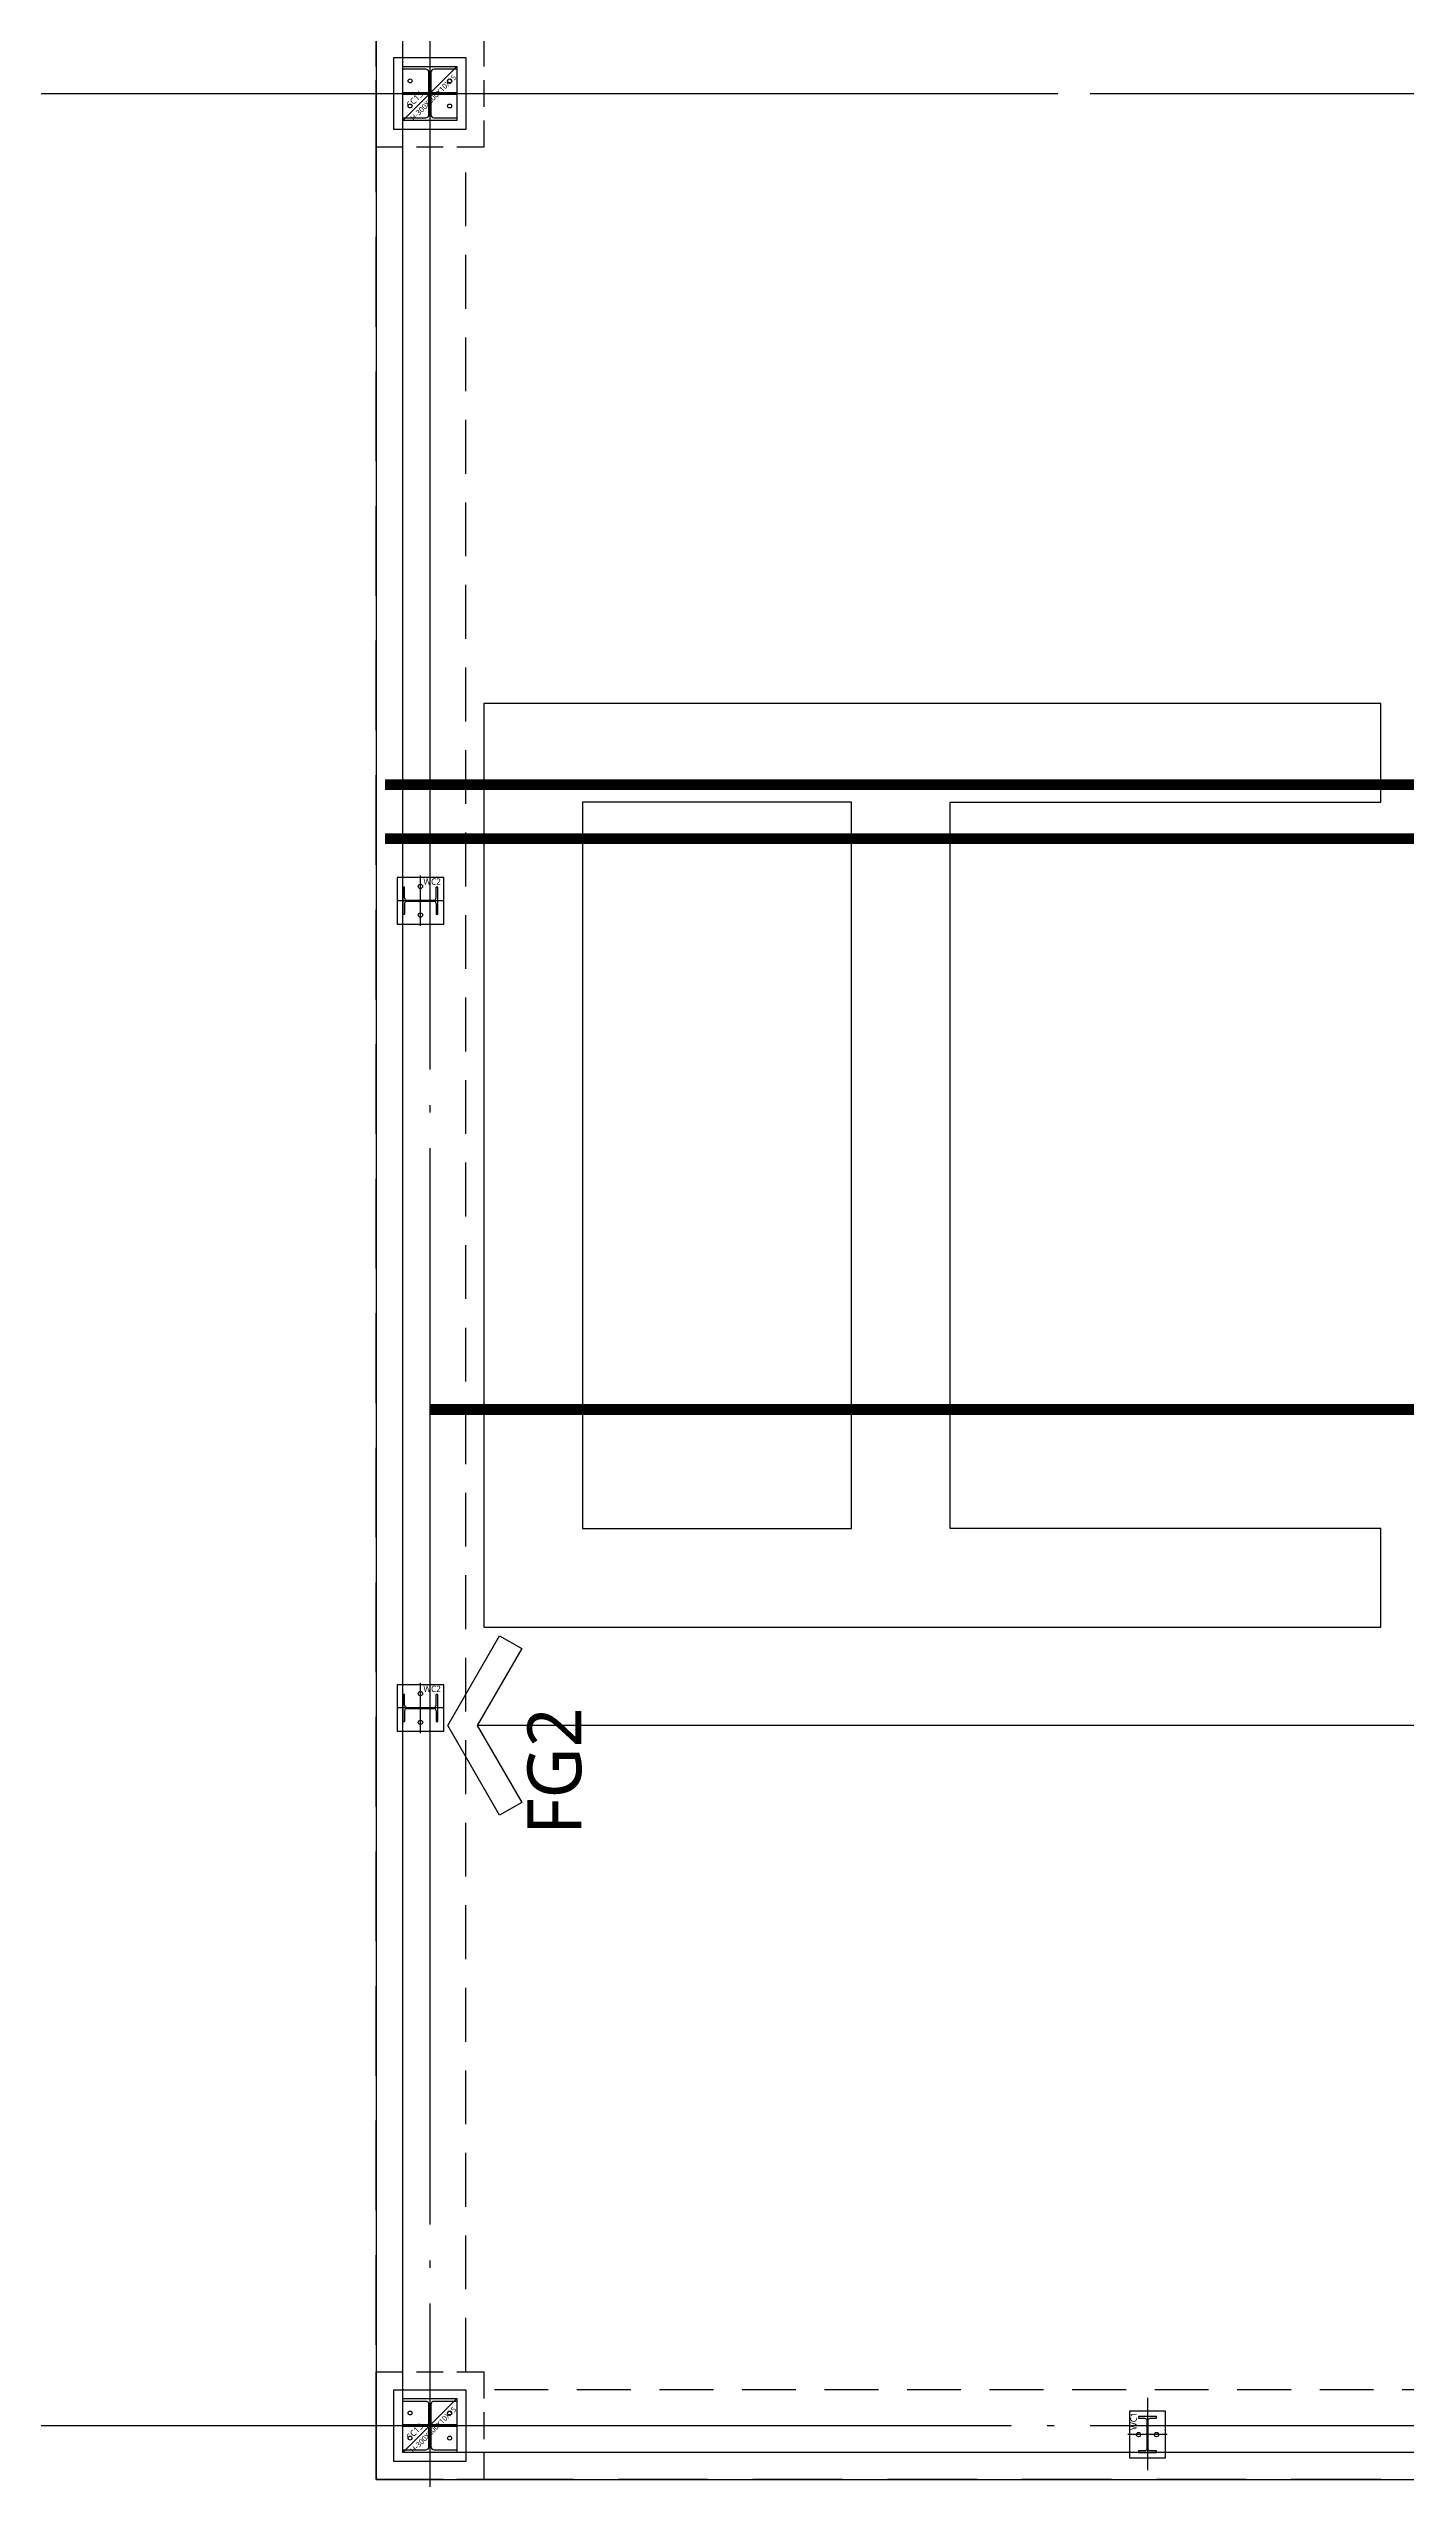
# Model space of a CAD drawing. Header units: millimetres. Extents: x -734060 to 504600, y -7739 to 118800.
# Drawn here: x 39375 to 46943, y 42600 to 56150 of the extents above; entities that cross this region are included whole.
import ezdxf
from ezdxf.enums import TextEntityAlignment as Align

# ---------------------------------------------------------------- set-up
doc = ezdxf.new("R2010")
doc.units = ezdxf.units.MM
doc.header["$LTSCALE"] = 200
for name, pattern in [('CEN-GAUN', [32.2, 30, -1, 0.2, -1]), ('HID', [2.3, 1.5, -0.8]), ('HID2-GAUN', [3.75, 2.5, -1.25]), ('HIDDEN', [0.375, 0.25, -0.125])]:
    doc.linetypes.add(name, pattern=pattern)
doc.layers.get('DEFPOINTS').update_dxf_attribs({"color": 137})
for name, color, linetype in [('0-TEXT SLAB', 7, 'Continuous'), ('09GIRDER', 2, 'Continuous'), ('0바닥전기트렌치', 5, 'Continuous'), ('0배근라인', 4, 'HIDDEN'), ('CEN', 1, 'CEN-GAUN'), ('G', 3, 'Continuous'), ('S-STG', 4, 'Continuous'), ('Slab Line', 7, 'Continuous'), ('STEEL BASE', 13, 'Continuous'), ('SYM-LEAD', 6, 'Continuous'), ('WAL', 3, 'Continuous'), ('Z-하부구조체', 6, 'HIDDEN')]:
    doc.layers.add(name, color=color, linetype=linetype)
doc.layers.add('TEMP', color=171, linetype='Continuous', plot=False)
doc.styles.add('스타일1', font='malgun.ttf')
doc.styles.add('울릉도L', font='malgun.ttf')

# ---------------------------------------------------------------- blocks, each defined once
blk = doc.blocks.new('X-S-PDH')
at = {"layer": 'Z-하부구조체', "color": 251, "ltscale": 3}
for points in [[(-300, -29700), (300, -29700), (300, -30300), (-300, -30300)], [(-300, -42700), (300, -42700), (300, -43300), (-300, -43300)]]:
    blk.add_lwpolyline(points, close=True, dxfattribs=at)
blk = doc.blocks.new('S-SC13')
at = {"layer": '09GIRDER'}
blk.add_lwpolyline([(-150, -150), (-150, -135), (-23, -135, 0.414214), (-5, -117), (-5, 117, 0.414214), (-23, 135), (-150, 135), (-150, 150), (150, 150), (150, 135), (23, 135, 0.414214), (5, 117), (5, -117, 0.414214), (23, -135), (150, -135), (150, -150)], format="xyb", close=True, dxfattribs=at)
at = {"layer": 'DEFPOINTS'}
blk.add_line((-150, -150), (150, 150), dxfattribs=at)
blk.add_lwpolyline([(-150, 150), (150, 150), (150, -150), (-150, -150)], close=True, dxfattribs=at)
at = {"layer": 'STEEL BASE'}
for points in [[(-200, 200), (200, 200), (200, -200), (-200, -200)], [(-150, 6), (-5, 6), (-5, -6), (-150, -6)], [(5, 6), (150, 6), (150, -6), (5, -6)]]:
    blk.add_lwpolyline(points, close=True, dxfattribs=at)
for centre in [(-110, 70), (110, 70), (-110, -70), (110, -70)]:
    blk.add_circle(centre, 11, dxfattribs=at)
at = {"layer": 'DEFPOINTS', "style": '스타일1'}
blk.add_text('SC13', height=35, rotation=45, dxfattribs=at).set_placement((-109, -83))
blk.add_text('H-300X300X10X15', height=30, rotation=45, dxfattribs=at).set_placement((19, -23), align=Align.MIDDLE_CENTER)
blk = doc.blocks.new('S-WC1')
at = {"layer": 'DEFPOINTS'}
for p, q in [((0, 205), (0, -199)), ((110, 0), (-110, 0))]:
    blk.add_line(p, q, dxfattribs=at)
at = {"layer": 'STEEL BASE'}
blk.add_lwpolyline([(100, 130), (-100, 130), (-100, -130), (100, -130)], close=True, dxfattribs=at)
for centre in [(-50, 0), (50, 0)]:
    blk.add_circle(centre, 12, dxfattribs=at)
at = {"layer": 'WAL'}
blk.add_lwpolyline([(50, -100), (50, -91), (16, -91, -0.414214), (3, -78), (3, 78, -0.414214), (16, 91), (50, 91), (50, 100), (-50, 100), (-50, 91), (-16, 91, -0.414214), (-3, 78), (-3, -78, -0.414214), (-16, -91), (-50, -91), (-50, -100)], format="xyb", close=True, dxfattribs=at)
at = {"layer": 'TEMP', "style": '스타일1'}
blk.add_text('WC1', height=35, rotation=90, dxfattribs=at).set_placement((-60, 26))
blk = doc.blocks.new('*U49')
for p, q in [((59, 185), (0, 185)), ((72, 172), (72, 22)), ((78, 172), (78, 22)), ((91, 185), (150, 185)), ((59, 9), (0, 9)), ((91, 9), (150, 9))]:
    blk.add_line(p, q)
for points in [[(150, 185), (150, 194), (0, 194), (0, 185)], [(0, 9), (0, 0), (150, 0), (150, 9)]]:
    blk.add_lwpolyline(points)
for centre, start, end in [((59, 172), 0, 90), ((91, 172), 90, 180), ((59, 22), 270, 0), ((91, 22), 180, 270)]:
    blk.add_arc(centre, 13, start, end)
blk = doc.blocks.new('S-WC2')
at = {"layer": 'DEFPOINTS'}
for p, q in [((140, 0), (-140, 0)), ((0, 130), (0, -130))]:
    blk.add_line(p, q, dxfattribs=at)
at = {"layer": 'STEEL BASE'}
blk.add_lwpolyline([(130, 130), (-130, 130), (-130, -130), (130, -130)], close=True, dxfattribs=at)
for centre in [(-80, 0), (80, 0)]:
    blk.add_circle(centre, 12, dxfattribs=at)
at = {"layer": 'WAL', "rotation": 180}
blk.add_blockref('*U49', (75, 97), dxfattribs=at)
at = {"layer": 'TEMP', "style": '스타일1'}
blk.add_text('WC2', height=35, rotation=90, dxfattribs=at).set_placement((-89, 17))
blk = doc.blocks.new('x-stu-1Fcol')
for name, p in [('S-SC13', (0, -30000)), ('S-SC13', (0, -43000)), ('S-WC1', (4000, -43050))]:
    blk.add_blockref(name, p)
at = {"rotation": 270}
for p in [(-53, -34500), (-53, -39000)]:
    blk.add_blockref('S-WC2', p, dxfattribs=at)
blk = doc.blocks.new('*U59')
at = {"layer": 'SYM-LEAD'}
blk.add_line((48142, 67814), (28381, 67814), dxfattribs=at)
blk.add_lwpolyline([(28629, 68243), (28381, 67814), (28629, 67385), (28505, 67314), (28217, 67814), (28505, 68314)], close=True, dxfattribs=at)

msp = doc.modelspace()

# ---------------------------------------------------------------- linework, layer by layer
at = {"layer": '0-TEXT SLAB', "const_width": 60}
msp.add_lwpolyline([(95875, 52046.479), (41250, 52046.479)], dxfattribs=at)
at = {"layer": '0-TEXT SLAB', "linetype": 'HID', "ltscale": 3, "const_width": 60}
for points in [[(95875, 51746.479), (41250, 51746.479)], [(59500, 48563.878), (41500, 48563.878)]]:
    msp.add_lwpolyline(points, dxfattribs=at)
at = {"layer": '0바닥전기트렌치'}
msp.add_lwpolyline([(46800, 51950), (46800, 52500), (41800, 52500), (41800, 47350), (46800, 47350), (46800, 47900), (44400, 47900), (44400, 51950), (46800, 51950)], dxfattribs=at)
msp.add_lwpolyline([(43850, 51950), (42350, 51950), (42350, 47900), (43850, 47900)], close=True, dxfattribs=at)
at = {"layer": '0배근라인', "ltscale": 10}
msp.add_line((41500, 55900), (91500, 55900), dxfattribs=at)
at = {"layer": 'CEN'}
for p, q in [((41500, 95100), (41500, 32900)), ((32300, 55900), (117500, 55900)), ((32300, 42900), (117500, 42900))]:
    msp.add_line(p, q, dxfattribs=at)
at = {"layer": 'DEFPOINTS'}
msp.add_lwpolyline([(41350, 86050), (112650, 86050), (112650, 42750), (41350, 42750)], close=True, dxfattribs=at)
at = {"layer": 'G', "color": 7, "linetype": 'HID2-GAUN'}
msp.add_lwpolyline([(41200, 86200), (112800, 86200), (112800, 42600), (41200, 42600)], close=True, dxfattribs=at)
at = {"layer": 'G', "color": 252, "linetype": 'HID'}
for points in [[(41700, 43200), (41700, 55600)], [(53200, 43100), (41800, 43100)]]:
    msp.add_lwpolyline(points, dxfattribs=at)
at = {"layer": 'Slab Line'}
msp.add_lwpolyline([(112800, 86200), (41200, 86200), (41200, 42600), (112800, 42600), (113100, 42600), (113100, 56870), (112800, 56870)], dxfattribs=at)

# ---------------------------------------------------------------- block references
for name in ['X-S-PDH', 'x-stu-1Fcol']:
    msp.add_blockref(name, (41500, 85900))
at = {"layer": 'S-STG'}
msp.add_blockref('*U59', (13383.45, -21011.348), dxfattribs=at)

# ---------------------------------------------------------------- texts
at = {"layer": 'DEFPOINTS', "color": 1, "style": '울릉도L'}
msp.add_text('FG2', height=300, rotation=90, dxfattribs=at).set_placement((42343.714, 46548.226, 0), align=Align.CENTER)

doc.saveas('drawing.dxf')
